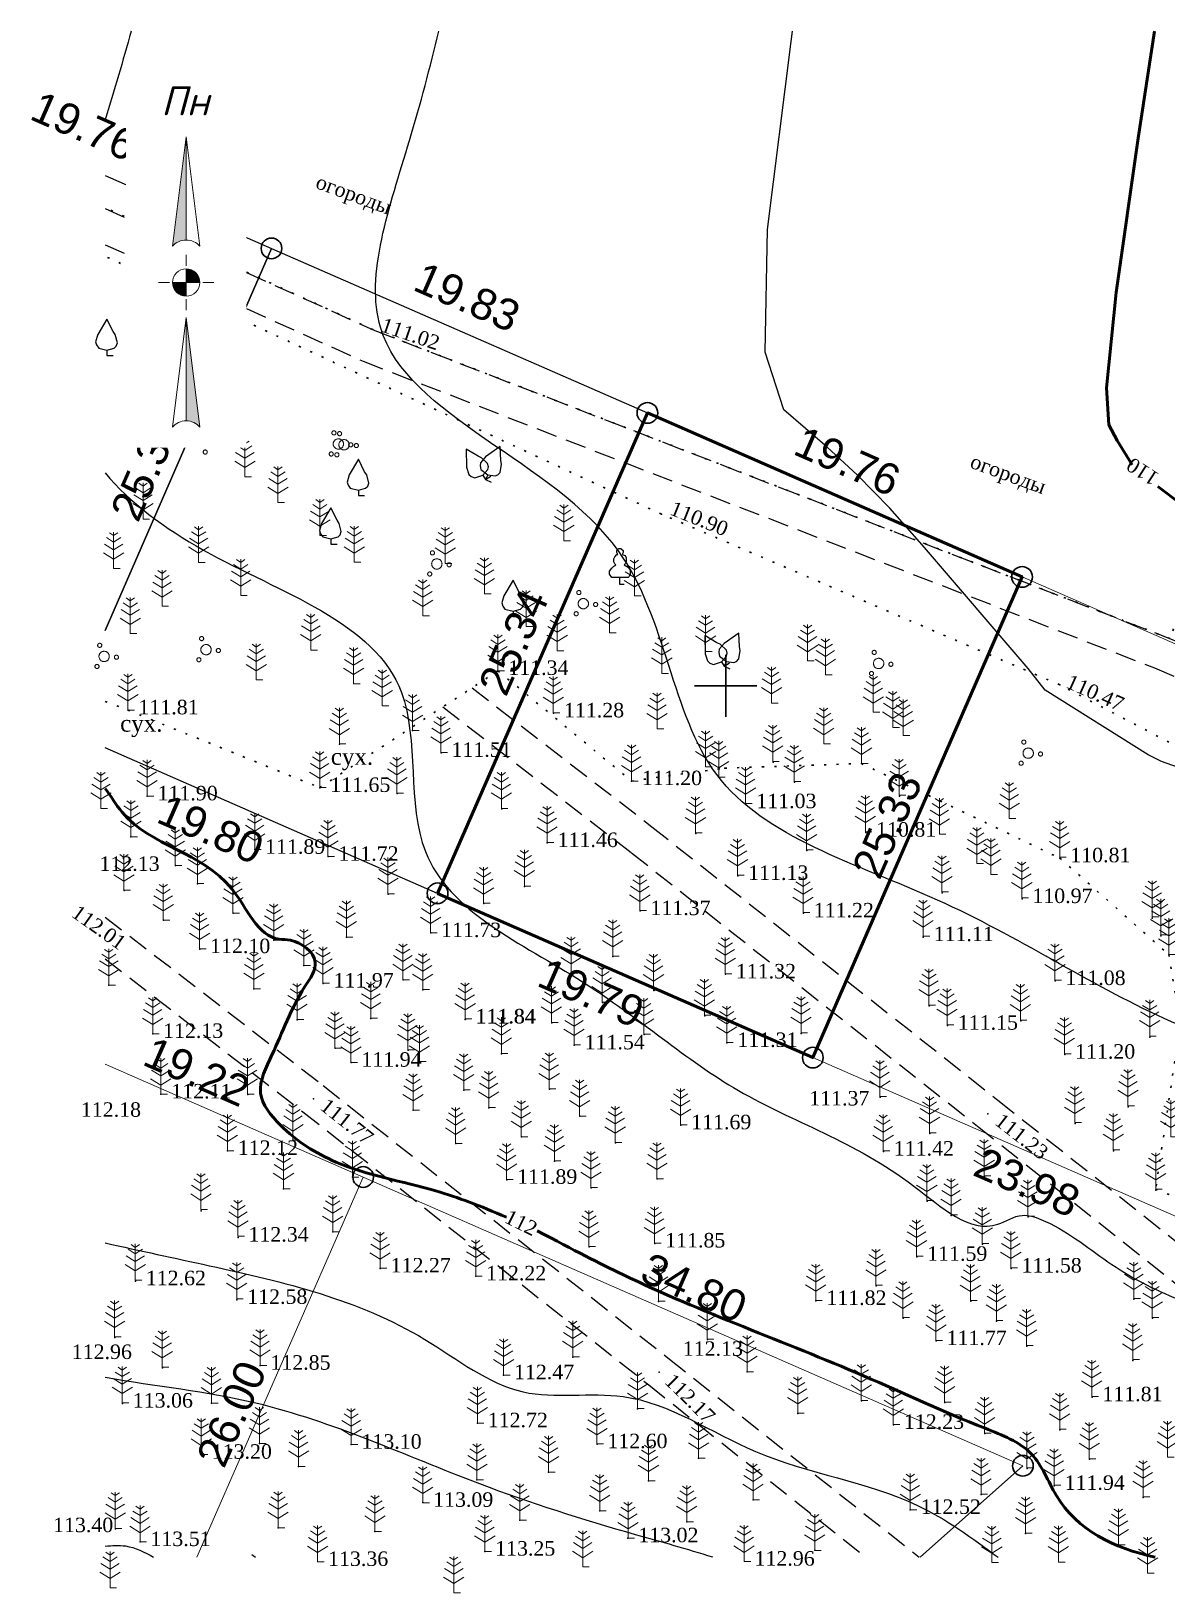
# Model space of a CAD drawing. Header units: millimetres. Extents: x 5405666.4 to 5405754.9, y 5525106.2 to 5525181.6.
# Drawn here: x 5405666.4 to 5405721.3, y 5525106.2 to 5525181.6 of the extents above; entities that cross this region are included whole.
import ezdxf
from ezdxf.enums import TextEntityAlignment as Align

# ---------------------------------------------------------------- set-up
doc = ezdxf.new("R2010")
doc.units = ezdxf.units.MM
doc.set_wipeout_variables(frame=1)
for name, pattern in [('DASHEDX2', [1.5, 1, -0.5]), ('HIDDEN', [0.5, 0, -0.5]), ('суцільна', [50, 50, 0])]:
    doc.linetypes.add(name, pattern=pattern)
for name, color, linetype, lineweight in [('#Лист (текст_ПН)', 250, 'Continuous', 0), ('#Штамп', 250, 'Continuous', 0), ('11900000', 1, 'Continuous', 30), ('Контур', 7, 'HIDDEN', 30), ('ТОЧКИ', 7, 'Continuous', 30), ('усл. знак', 7, 'суцільна', 20)]:
    doc.layers.add(name, color=color, linetype=linetype, lineweight=lineweight)
for name, color, linetype in [('SC007', 7, 'Continuous'), ('горизонтали', 42, 'Continuous'), ('дороги', 7, 'Continuous'), ('Ділянки_Межі', 10, 'Continuous'), ('надписи', 7, 'Continuous'), ('отметки', 7, 'Continuous'), ('промеры', 185, 'Continuous'), ('Растительность', 7, 'Continuous')]:
    doc.layers.add(name, color=color, linetype=linetype)
doc.styles.get("Standard").update_dxf_attribs({"font": 'arial.ttf'})
doc.styles.add('times', font='times.ttf')
doc.styles.add('Мой_Топо', font='isocpeui.ttf')

# ---------------------------------------------------------------- blocks, each defined once
blk = doc.blocks.new('A$C51FE15A3')
at = {"layer": 'Растительность', "color": 94, "lineweight": 0}
for points in [[(-0.201, 1.726), (0, 1.584), (0.201, 1.726)], [(0, 1.75), (0, 0), (0.319, 0)], [(-0.447, 1.172), (0, 0.895), (0.447, 1.172)], [(-0.343, 1.489), (0, 1.267), (0.343, 1.489)], [(-0.493, 0.753), (0, 0.444), (0.493, 0.753)]]:
    blk.add_lwpolyline(points, dxfattribs=at)
blk = doc.blocks.new('A$C72385B22')
at = {"layer": 'усл. знак'}
for centre, radius in [((0, 0), 0.625), ((-0.02, 1.49), 0.25), ((-1.29, -0.64), 0.25), ((1.28, -0.76), 0.25)]:
    blk.add_circle(centre, radius, dxfattribs=at)
blk = doc.blocks.new('SYMBOL504')
at = {"layer": 'SC007'}
for points in [[(0, 4.375), (-1.125, 2.5), (-1.375, 1.625), (-1.25, 1.25), (-1, 0.875), (0, 0.625), (0.875, 0.875), (1.125, 1.125), (1.25, 1.5), (1, 2.5), (0.75, 2.875), (0, 4.375)], [(0, 0.625), (0, 0), (0.75, 0)]]:
    blk.add_lwpolyline(points, dxfattribs=at)
blk = doc.blocks.new('A$C2ACB5305')
at = {"layer": 'Растительность'}
blk.add_lwpolyline([(0.2, 0), (0.2, 0), (0, 0), (0, 0.35), (-0.4, 0.35), (-0.5, 0.5), (-0.5, 0.65), (-0.4, 0.8), (-0.3, 0.9), (-0.2, 0.95), (-0.25, 1), (-0.3, 1.1), (-0.3, 1.25), (-0.25, 1.35), (-0.15, 1.45), (-0.1, 1.45), (-0.15, 1.55), (-0.15, 1.65), (-0.05, 1.75), (0.05, 1.75), (0.15, 1.65), (0.15, 1.55), (0.1, 1.45), (0.25, 1.4), (0.3, 1.3), (0.3, 1.1), (0.25, 1), (0.2, 0.95), (0.4, 0.85), (0.5, 0.7), (0.5, 0.5), (0.45, 0.4), (0.4, 0.35), (0, 0.35)], dxfattribs=at)
blk = doc.blocks.new('*U5')
at = {"color": 0}
for points in [[(-0.113, 0), (-0.109, -0.029), (-0.097, -0.056)], [(-0.113, 0), (-0.097, -0.056), (0, 0)], [(-0.097, -0.056), (0, -0.113), (0, 0)], [(-0.097, -0.056), (-0.08, -0.08), (-0.056, -0.097)], [(-0.097, -0.056), (-0.056, -0.097), (0, -0.113)], [(-0.056, -0.097), (-0.029, -0.109), (0, -0.113)]]:
    blk.add_solid(points, dxfattribs=at)
blk = doc.blocks.new('*U6')
at = {"color": 0}
for points in [[(0, 0), (0.097, 0.056), (0, 0.113)], [(0.097, 0.056), (0.029, 0.109), (0, 0.113)], [(0, 0), (0.113, 0), (0.097, 0.056)], [(0.097, 0.056), (0.056, 0.097), (0.029, 0.109)], [(0.097, 0.056), (0.08, 0.08), (0.056, 0.097)], [(0.113, 0), (0.109, 0.029), (0.097, 0.056)]]:
    blk.add_solid(points, dxfattribs=at)
blk = doc.blocks.new('*U7')
at = {"color": 0}
for points in [[(0, -1.136), (0.021, -1.138), (0, -0.288)], [(0.021, -1.138), (0.042, -1.142), (0, -0.288)], [(0.042, -1.142), (0.062, -1.15), (0, -0.288)], [(0.062, -1.15), (0.081, -1.16), (0, -0.288)], [(0.081, -1.16), (0.098, -1.173), (0, -0.288)], [(0.098, -1.173), (0.113, -1.188), (0, -0.288)]]:
    blk.add_solid(points, dxfattribs=at)
blk = doc.blocks.new('*U8')
at = {"color": 0}
for points in [[(-0.113, 0.297), (-0.098, 0.312), (0, 1.197)], [(-0.098, 0.312), (-0.081, 0.325), (0, 1.197)], [(-0.081, 0.325), (-0.062, 0.335), (0, 1.197)], [(-0.062, 0.335), (-0.042, 0.343), (0, 1.197)], [(-0.042, 0.343), (-0.021, 0.347), (0, 1.197)], [(-0.021, 0.347), (0, 0.349), (0, 1.197)]]:
    blk.add_solid(points, dxfattribs=at)
blk = doc.blocks.new('#Північ')
at = {"color": 7}
blk.add_wipeout([(-2.901, 10.635), (2.901, 10.635), (2.901, -7.981), (-2.901, -7.981)], dxfattribs=at).dxf.layer = '#Лист (текст_ПН)'
at = {"layer": '#Лист (текст_ПН)'}
for p, q in [((-0.663, 1.748), (0, 7.043)), ((0, 7.043), (0, 2.052)), ((0, 7.043), (0.663, 1.748)), ((0, 1.337), (0, 0.807)), ((-1.337, 0), (-0.807, 0)), ((-0.662, 0), (0.662, 0)), ((0, 0.662), (0, -0.662)), ((1.337, 0), (0.807, 0)), ((0, -1.337), (0, -0.807)), ((-0.663, -6.99), (0, -1.695)), ((0, -1.695), (0.663, -6.99)), ((0, -1.695), (0, -6.686))]:
    blk.add_line(p, q, dxfattribs=at)
at = {"layer": '#Лист (текст_ПН)', "flags": 128}
for points in [[(0, 7.043), (-0.663, 1.748, -0.218585), (0, 2.052)], [(0, 0), (-0.662, 0, 0.414214), (0, -0.662)]]:
    blk.add_lwpolyline(points, format="xyb", close=True, dxfattribs=at)
at = {"layer": '#Лист (текст_ПН)'}
blk.add_circle((0, 0), 0.662, dxfattribs=at)
for centre in [(0, 1.178), (0, -7.56)]:
    blk.add_arc(centre, 0.874, 40.67981, 139.32019, dxfattribs=at)
at = {"layer": '#Лист (текст_ПН)', "xscale": 5.883850111352785, "yscale": 5.883850111352785, "zscale": 5.883850111352785}
for name in ['*U8', '*U5', '*U6', '*U7']:
    blk.add_blockref(name, (0, 0), dxfattribs=at)
at = {"layer": '#Лист (текст_ПН)', "style": 'Мой_Топо'}
blk.add_text('Пн', height=1.4, dxfattribs=at).set_placement((-1.217, 8.077))

msp = doc.modelspace()

# ---------------------------------------------------------------- linework, layer by layer
at = {"layer": '11900000', "color": 7}
for points in [[(5405700, 5525148.5, 0), (5405700, 5525151.5, 0)], [(5405700, 5525148.5, 0), (5405700, 5525151.5, 0)], [(5405698.5, 5525150, 0), (5405701.5, 5525150, 0)], [(5405698.5, 5525150, 0), (5405701.5, 5525150, 0)]]:
    msp.add_polyline3d(points, dxfattribs=at)
at = {"layer": 'горизонтали', "color": 32}
msp.add_polyline3d([(5405722.107, 5525145.972, 110.5), (5405721.057, 5525146.342, 110.5), (5405720.417, 5525146.662, 110.5), (5405715.437, 5525149.792, 110.5), (5405714.617, 5525150.832, 110.5), (5405709.607, 5525156.692, 110.5), (5405707.927, 5525158.582, 110.5), (5405706.357, 5525160.202, 110.5), (5405704.897, 5525161.542, 110.5), (5405702.807, 5525163.342, 110.5), (5405701.907, 5525166.122, 110.5), (5405702.027, 5525172.062, 110.5), (5405703.157, 5525181.142, 110.5), (5405703.232, 5525181.637, 110.5)], dxfattribs=at)
at = {"layer": 'горизонтали', "color": 32, "lineweight": 50}
for points in [[(5405719.643, 5525160.68, 110), (5405718.92, 5525161.865, 110), (5405718.517, 5525162.622, 110), (5405718.397, 5525164.402, 110), (5405718.867, 5525169.012, 110), (5405719.937, 5525176.462, 110), (5405720.727, 5525181.637, 110)], [(5405752.759, 5525150.939, 110), (5405751.877, 5525151.022, 110), (5405748.957, 5525151.342, 110), (5405746.387, 5525151.722, 110), (5405744.167, 5525152.162, 110), (5405739.337, 5525153.282, 110), (5405738.137, 5525153.592, 110), (5405737.507, 5525153.802, 110), (5405736.587, 5525154.202, 110), (5405733.387, 5525155.112, 110), (5405724.877, 5525157.332, 110), (5405723.667, 5525157.712, 110), (5405723.107, 5525157.962, 110), (5405720.88, 5525159.636, 110)]]:
    msp.add_polyline3d(points, dxfattribs=at)
at = {"layer": 'горизонтали', "color": 32}
msp.add_open_spline([(5405671.272, 5525181.637), (5405670.876, 5525180.207), (5405670.439, 5525178.776), (5405670.015, 5525177.36)], degree=3, dxfattribs=at)
for points, knots in [([(5405754.079, 5525121.933), (5405753.697, 5525121.993), (5405749.577, 5525122.743), (5405742.571, 5525125.92), (5405732.24, 5525130.268), (5405720.867, 5525133.32), (5405710.85, 5525140.13), (5405697.553, 5525143.874), (5405696.935, 5525159.369), (5405680.523, 5525164.171), (5405684.409, 5525174.955), (5405685.721, 5525179.896), (5405686.131, 5525181.637)], [50.654359, 50.654359, 50.654359, 50.654359, 51.831951, 63.395984, 73.229426, 85.695254, 98.056517, 110.325842, 122.1396, 137.918447, 147.058337, 152.106041, 152.106041, 152.106041, 152.106041]), ([(5405670.015, 5525160.288), (5405671.197, 5525158.86), (5405676.214, 5525155.159), (5405686.057, 5525152.194), (5405683.856, 5525140.284), (5405693.398, 5525136.153), (5405700.485, 5525129.751), (5405707.53, 5525127.613), (5405712.16, 5525123.155), (5405714.208, 5525124.574), (5405716.219, 5525123.916), (5405718.389, 5525122.05), (5405723.062, 5525119.538), (5405728.777, 5525118.969), (5405734.344, 5525115.89), (5405739.893, 5525112.392), (5405744.991, 5525116.172), (5405747.473, 5525114.938), (5405748.093, 5525114.566)], [85.474274, 85.474274, 85.474274, 85.474274, 91.416886, 103.203288, 110.981143, 120.846627, 130.028893, 139.680741, 144.136834, 145.394523, 146.321009, 150.142365, 154.015644, 162.033534, 166.785942, 173.37784, 179.697916, 181.81455, 181.81455, 181.81455, 181.81455]), ([(5405670.015, 5525123.078), (5405671.691, 5525122.702), (5405676.943, 5525121.581), (5405684.025, 5525119.942), (5405689.831, 5525115.172), (5405695.924, 5525116.342), (5405701.643, 5525112.203), (5405708.415, 5525111.354), (5405711.911, 5525108.817), (5405713.165, 5525107.884)], [235.141097, 235.141097, 235.141097, 235.141097, 240.307675, 251.306516, 256.6977, 261.523915, 268.451351, 276.71451, 281.360056, 281.360056, 281.360056, 281.360056]), ([(5405699.372, 5525107.884), (5405698.145, 5525108.281), (5405694.309, 5525109.313), (5405686.956, 5525111.649), (5405678.725, 5525115.519), (5405672.457, 5525116.141), (5405670.015, 5525116.571)], [91.349681, 91.349681, 91.349681, 91.349681, 95.204411, 103.125935, 114.626248, 122.035135, 122.035135, 122.035135, 122.035135]), ([(5405670.015, 5525108.415), (5405670.35, 5525108.462), (5405671.171, 5525108.5), (5405671.918, 5525108.152), (5405672.354, 5525107.884)], [174.748639, 174.748639, 174.748639, 174.748639, 175.757786, 177.266735, 177.266735, 177.266735, 177.266735])]:
    msp.add_open_spline(points, degree=3, knots=knots, dxfattribs=at)
at = {"layer": 'горизонтали', "color": 32, "lineweight": 50}
for points, knots in [([(5405689.415, 5525124.321), (5405688.103, 5525124.879), (5405685.506, 5525125.878), (5405681.593, 5525126.517), (5405678.78, 5525128.29), (5405677.14, 5525130.319), (5405678.433, 5525132.778), (5405679.078, 5525134.709), (5405680.581, 5525136.764), (5405679.317, 5525137.765), (5405677.461, 5525137.677), (5405675.933, 5525141.885), (5405671.708, 5525142.275), (5405670.284, 5525144.673), (5405670.015, 5525145.043)], [105.96729, 105.96729, 105.96729, 105.96729, 109.295341, 114.328997, 117.562212, 119.373022, 121.295181, 124.95847, 126.253236, 127.841823, 128.392206, 131.73989, 138.209537, 139.576328, 139.576328, 139.576328, 139.576328]), ([(5405720.759, 5525107.884), (5405718.727, 5525108.35), (5405716.329, 5525109.488), (5405714.976, 5525113.194), (5405711.236, 5525114.575), (5405704.875, 5525117.577), (5405697.616, 5525120.155), (5405692.726, 5525122.699), (5405690.888, 5525123.666)], [69.448498, 69.448498, 69.448498, 69.448498, 75.497944, 77.821129, 80.385824, 86.790674, 99.397783, 103.251958, 103.251958, 103.251958, 103.251958])]:
    msp.add_open_spline(points, degree=3, knots=knots, dxfattribs=at)
at = {"layer": 'дороги', "color": 7, "linetype": 'DASHEDX2'}
for points, elevation in [([(5405670.015, 5525173.063), (5405682.958, 5525167.213), (5405721.49, 5525152.274), (5405752.759, 5525138.865)], 112.445), ([(5405670.015, 5525171.316), (5405682.485, 5525165.684), (5405720.729, 5525150.864), (5405752.759, 5525137.124)], 112.445), ([(5405687.744, 5525149.908), (5405696.433, 5525143.19), (5405713.157, 5525129.977), (5405729.707, 5525116.847), (5405734.802, 5525112.798)], 110.99), ([(5405686.328, 5525148.98), (5405695.447, 5525141.93), (5405712.163, 5525128.723), (5405728.713, 5525115.593), (5405733.391, 5525111.875)], 110.99), ([(5405670.015, 5525138.827), (5405680.553, 5525130.68), (5405697.277, 5525117.467), (5405709.356, 5525107.884)], 111.93), ([(5405670.015, 5525136.805), (5405679.567, 5525129.42), (5405696.283, 5525116.213), (5405706.782, 5525107.884)], 111.93), ([(5405677.108, 5525108.015), (5405677.275, 5525107.884)], 113.227)]:
    msp.add_lwpolyline(points, dxfattribs=dict(at, elevation=elevation))
at = {"layer": 'Ділянки_Межі'}
for points in [[(5405670.015, 5525174.661), (5405678.053, 5525171.142), (5405670.015, 5525152.678)], [(5405670.015, 5525152.678), (5405678.053, 5525171.142), (5405696.219, 5525163.189), (5405686.078, 5525139.972), (5405670.015, 5525147.005)]]:
    msp.add_lwpolyline(points, dxfattribs=at)
at = {"layer": 'Ділянки_Межі', "lineweight": 50}
msp.add_lwpolyline([(5405686.078, 5525139.972), (5405696.219, 5525163.189), (5405714.323, 5525155.263), (5405704.21, 5525132.034)], close=True, dxfattribs=at)
at = {"layer": 'Ділянки_Межі', "lineweight": 0}
msp.add_lwpolyline([(5405704.21, 5525132.034), (5405714.323, 5525155.263), (5405746.996, 5525140.958), (5405726.179, 5525122.416)], close=True, dxfattribs=at)
for points in [[(5405670.015, 5525131.722), (5405682.482, 5525126.263), (5405674.436, 5525107.884)], [(5405674.436, 5525107.884), (5405682.482, 5525126.263), (5405714.361, 5525112.307), (5405709.396, 5525107.884)]]:
    msp.add_lwpolyline(points, dxfattribs=at)
at = {"layer": 'Контур', "color": 7, "linetype": 'HIDDEN'}
for points, elevation in [([(5405725.18, 5525162.314), (5405721.469, 5525152.282), (5405682.943, 5525167.219), (5405670.015, 5525173.109)], 109.33), ([(5405740.24, 5525135.193), (5405729.384, 5525143.092), (5405716.14, 5525150.05), (5405696.89, 5525158.3), (5405670.015, 5525170.755)], 110.644), ([(5405670.015, 5525149.249), (5405671.11, 5525148.83), (5405680.38, 5525145.08), (5405688.995, 5525150.728), (5405695.45, 5525145.401), (5405699.954, 5525146.023), (5405706.561, 5525146.246), (5405716.151, 5525141.673), (5405721.412, 5525137.016), (5405721.961, 5525133.634), (5405720.78, 5525125.68), (5405728.74, 5525122.39), (5405733.17, 5525122.42), (5405735.303, 5525126.49), (5405740.24, 5525135.193)], 112.419)]:
    msp.add_lwpolyline(points, dxfattribs=dict(at, elevation=elevation))
at = {"layer": 'отметки', "color": 7}
for p in [(5405682.943, 5525167.219, 111.016), (5405696.894, 5525158.303, 110.895), (5405688.995, 5525150.728, 111.345), (5405716.139, 5525150.051, 110.471), (5405671.121, 5525148.824, 111.813), (5405691.684, 5525148.675, 111.28), (5405684.868, 5525147.836, 111.537), (5405681.342, 5525147.177, 111.662), (5405686.249, 5525146.768, 111.515), (5405699.954, 5525146.023, 110.986), (5405702.289, 5525146.318, 110.947), (5405706.561, 5525146.246, 110.87), (5405695.45, 5525145.401, 111.197), (5405703.327, 5525145.339, 110.921), (5405672.045, 5525144.666, 111.896), (5405680.389, 5525145.072, 111.648), (5405684.118, 5525144.791, 111.456), (5405708.395, 5525144.673, 110.894), (5405689.175, 5525144.058, 111.413), (5405700.978, 5525144.288, 111.026), (5405706.768, 5525142.912, 110.813), (5405671.262, 5525142.705, 112.042), (5405691.378, 5525142.411, 111.459), (5405698.554, 5525142.86, 111.189), (5405677.243, 5525142.083, 111.891), (5405680.785, 5525141.746, 111.724), (5405703.926, 5525142.036, 111.103), (5405716.151, 5525141.673, 110.81), (5405673.407, 5525141.312, 112.039), (5405700.587, 5525140.821, 111.13), (5405670.929, 5525140.116, 112.086), (5405674.478, 5525140.439, 112.046), (5405683.694, 5525139.938, 111.7), (5405690.283, 5525140.307, 111.452), (5405710.465, 5525140.004, 110.975), (5405688.317, 5525139.475, 111.457), (5405695.862, 5525139.12, 111.375), (5405714.32, 5525139.704, 110.973), (5405672.826, 5525138.675, 112.102), (5405676.196, 5525139.012, 112.051), (5405703.753, 5525139.009, 111.224), (5405720.615, 5525138.773, 110.811), (5405678.163, 5525137.704, 111.997), (5405681.681, 5525137.848, 111.909), (5405685.748, 5525138.056, 111.729), (5405709.549, 5525137.861, 111.115), (5405721.025, 5525137.911, 110.958), (5405674.585, 5525137.282, 112.099), (5405694.553, 5525136.919, 111.362), (5405679.622, 5525136.485, 112.016), (5405692.539, 5525136.107, 111.512), (5405670.198, 5525135.531, 112.032), (5405677.202, 5525135.351, 112.071), (5405680.551, 5525135.62, 111.975), (5405684.41, 5525135.786, 111.889), (5405699.99, 5525136.06, 111.321), (5405715.919, 5525135.741, 111.084), (5405685.372, 5525135.311, 111.863), (5405694.04, 5525134.691, 111.49), (5405696.526, 5525135.269, 111.386), (5405679.295, 5525133.862, 111.979), (5405682.853, 5525133.93, 111.927), (5405687.404, 5525133.881, 111.837), (5405687.421, 5525133.886, 111.836), (5405698.988, 5525134.051, 111.349), (5405709.836, 5525134.533, 111.063), (5405672.311, 5525133.186, 112.13), (5405691.593, 5525133.714, 111.595), (5405696.053, 5525133.143, 111.505), (5405703.655, 5525133.201, 111.301), (5405710.717, 5525133.583, 111.153), (5405714.255, 5525133.803, 111.147), (5405681.129, 5525132.486, 111.969), (5405684.649, 5525132.398, 111.857), (5405692.682, 5525132.634, 111.544), (5405700.062, 5525132.748, 111.314), (5405720.501, 5525133.02, 111.066), (5405681.896, 5525131.794, 111.943), (5405685.208, 5525131.84, 111.873), (5405689.165, 5525132.216, 111.798), (5405716.383, 5525132.182, 111.201), (5405672.707, 5525130.259, 112.107), (5405676.901, 5525130.251, 112.031), (5405680.075, 5525130.043, 111.77), (5405687.349, 5525130.459, 111.692), (5405691.485, 5525130.504, 111.691), (5405707.468, 5525130.124, 111.375), (5405684.897, 5525129.492, 111.95), (5405688.557, 5525129.614, 111.766), (5405712.673, 5525129.311, 111.231), (5405719.451, 5525129.662, 111.18), (5405692.948, 5525129.197, 111.729), (5405697.833, 5525128.771, 111.685), (5405716.88, 5525128.85, 111.277), (5405679.099, 5525128.039, 112.013), (5405686.96, 5525127.875, 111.852), (5405690.128, 5525128.197, 111.784), (5405694.668, 5525127.918, 111.701), (5405709.861, 5525128.364, 111.317), (5405675.925, 5525127.531, 112.123), (5405691.731, 5525127.036, 111.824), (5405707.623, 5525127.498, 111.416), (5405718.736, 5525127.534, 111.254), (5405712.507, 5525126.288, 111.408), (5405678.635, 5525125.686, 112.07), (5405681.972, 5525126.254, 112.014), (5405689.422, 5525126.134, 111.888), (5405693.498, 5525125.739, 111.869), (5405696.693, 5525126.169, 111.783), (5405720.783, 5525125.635, 111.308), (5405709.731, 5525125.094, 111.531), (5405674.652, 5525124.632, 112.37), (5405710.901, 5525124.405, 111.499), (5405714.611, 5525124.334, 111.502), (5405676.44, 5525123.343, 112.343), (5405681.018, 5525123.612, 112.17), (5405693.4, 5525122.891, 111.946), (5405696.576, 5525123.057, 111.847), (5405712.412, 5525123.024, 111.541), (5405683.308, 5525121.849, 112.269), (5405709.237, 5525122.413, 111.589), (5405713.797, 5525121.845, 111.58), (5405671.478, 5525121.233, 112.621), (5405687.921, 5525121.468, 112.215), (5405707.274, 5525121.01, 111.715), (5405676.378, 5525120.332, 112.585), (5405696.761, 5525120.247, 112.041), (5405704.363, 5525120.279, 111.823), (5405711.847, 5525120.265, 111.654), (5405719.728, 5525120.353, 111.553), (5405708.579, 5525119.447, 111.682), (5405713.093, 5525119.3, 111.664), (5405720.618, 5525119.441, 111.545), (5405670.48, 5525118.502, 112.848), (5405699.114, 5525118.409, 112.133), (5405710.174, 5525118.341, 111.775), (5405714.556, 5525118.085, 111.668), (5405692.615, 5525117.563, 112.477), (5405719.675, 5525117.399, 111.576), (5405672.781, 5525117.045, 112.924), (5405677.497, 5525117.151, 112.845), (5405689.269, 5525116.692, 112.474), (5405696.79, 5525116.83, 112.175), (5405701.039, 5525116.84, 112.253), (5405670.847, 5525115.319, 113.065), (5405675.148, 5525115.327, 113.042), (5405695.738, 5525115.063, 112.541), (5405706.556, 5525115.445, 112.1), (5405710.597, 5525115.364, 111.939), (5405717.702, 5525115.627, 111.806), (5405688, 5525114.371, 112.718), (5405703.483, 5525114.84, 112.337), (5405708.111, 5525114.291, 112.23), (5405712.517, 5525113.865, 112.011), (5405716.151, 5525114.046, 111.82), (5405674.663, 5525112.847, 113.203), (5405677.47, 5525113.385, 113.066), (5405681.9, 5525113.332, 113.097), (5405693.782, 5525113.357, 112.602), (5405679.356, 5525112.278, 113.122), (5405691.445, 5525111.996, 112.836), (5405698.694, 5525112.672, 112.577), (5405714.572, 5525112.179, 112.097), (5405717.58, 5525112.623, 111.873), (5405687.98, 5525111.634, 112.992), (5405696.27, 5525111.578, 112.73), (5405715.879, 5525111.344, 111.936), (5405685.363, 5525110.525, 113.09), (5405701.321, 5525110.657, 112.657), (5405712.349, 5525110.918, 112.334), (5405720.18, 5525110.781, 111.98), (5405690.052, 5525109.683, 113.067), (5405693.913, 5525110.126, 112.914), (5405708.921, 5525110.181, 112.519), (5405670.506, 5525109.256, 113.393), (5405678.374, 5525109.307, 113.281), (5405683.046, 5525109.129, 113.234), (5405698.119, 5525109.602, 112.888), (5405714.494, 5525109.042, 112.42), (5405671.703, 5525108.628, 113.514), (5405688.359, 5525108.167, 113.248), (5405695.276, 5525108.811, 113.022), (5405704.3, 5525108.224, 112.808), (5405718.99, 5525108.462, 112.256)]:
    msp.add_point(p, dxfattribs=at)
at = {"layer": 'ТОЧКИ'}
for centre in [(5405678.053, 5525171.142), (5405696.219, 5525163.189, 107.24), (5405714.323, 5525155.263), (5405686.075, 5525139.973), (5405704.21, 5525132.034), (5405682.482, 5525126.263, 107.24), (5405714.361, 5525112.307)]:
    msp.add_circle(centre, 0.5, dxfattribs=at)

# ---------------------------------------------------------------- block references
at = {"layer": 'Растительность', "color": 7, "xscale": 0.400000000372529, "yscale": 0.400000000372529, "zscale": 0.400000000372529}
for p in [(5405670.102, 5525165.973, 111.224), (5405682.251, 5525159.199, 112.419), (5405680.925, 5525156.853, 112.419), (5405689.727, 5525153.355, 112.419)]:
    msp.add_blockref('SYMBOL504', p, dxfattribs=at)
at = {"layer": 'Растительность', "color": 7}
for name, p in [('A$C51FE15A3', (5405673.141, 5525162.938, 112.419)), ('A$C51FE15A3', (5405676.765, 5525160.105, 112.419)), ('A$C51FE15A3', (5405678.365, 5525158.854, 112.419)), ('A$C51FE15A3', (5405671.843, 5525158.062, 111.537)), ('A$C51FE15A3', (5405680.389, 5525157.272, 112.419)), ('A$C51FE15A3', (5405692.18, 5525157.011, 112.419)), ('A$C51FE15A3', (5405670.421, 5525155.675, 111.66)), ('A$C51FE15A3', (5405674.529, 5525155.962, 111.537)), ('A$C51FE15A3', (5405682.052, 5525155.972, 112.419)), ('A$C51FE15A3', (5405686.45, 5525155.917, 112.419)), ('A$C2ACB5305', (5405694.89, 5525154.892, 112.419)), ('A$C51FE15A3', (5405676.562, 5525154.373, 111.537)), ('A$C51FE15A3', (5405688.341, 5525154.439, 112.419)), ('A$C51FE15A3', (5405695.591, 5525154.344, 112.419)), ('A$C51FE15A3', (5405672.761, 5525153.845, 111.66)), ('A$C51FE15A3', (5405685.361, 5525153.386, 112.419)), ('A$C51FE15A3', (5405671.229, 5525152.522, 112.419)), ('A$C51FE15A3', (5405690.358, 5525152.862, 112.419)), ('A$C51FE15A3', (5405694.393, 5525152.567, 110.947)), ('A$C51FE15A3', (5405679.95, 5525151.725, 111.537)), ('A$C51FE15A3', (5405691.855, 5525151.692, 112.419)), ('A$C51FE15A3', (5405699.026, 5525151.659, 112.419)), ('A$C51FE15A3', (5405703.954, 5525151.207, 112.419)), ('A$C51FE15A3', (5405677.315, 5525150.286, 111.66)), ('A$C51FE15A3', (5405688.995, 5525150.728, 112.419)), ('A$C51FE15A3', (5405696.914, 5525150.597, 110.947)), ('A$C51FE15A3', (5405704.819, 5525150.531, 112.419)), ('A$C51FE15A3', (5405682.022, 5525150.105, 111.537)), ('A$C51FE15A3', (5405671.11, 5525148.83, 112.419)), ('A$C51FE15A3', (5405683.401, 5525149.028, 111.537)), ('A$C51FE15A3', (5405691.67, 5525148.7, 111.28)), ('A$C51FE15A3', (5405702.217, 5525149.165, 112.419)), ('A$C51FE15A3', (5405707.131, 5525148.724, 112.419)), ('A$C51FE15A3', (5405696.684, 5525147.917, 112.419)), ('A$C51FE15A3', (5405708.075, 5525147.986, 112.419)), ('A$C51FE15A3', (5405681.33, 5525147.19, 111.66)), ('A$C51FE15A3', (5405684.868, 5525147.836, 111.537)), ('A$C51FE15A3', (5405704.738, 5525147.194, 112.419)), ('A$C51FE15A3', (5405708.578, 5525147.593, 112.419)), ('A$C51FE15A3', (5405686.24, 5525146.78, 111.51)), ('A$C51FE15A3', (5405699.032, 5525146.082, 112.419)), ('A$C51FE15A3', (5405702.27, 5525146.35, 110.95)), ('A$C51FE15A3', (5405706.561, 5525146.246, 112.419)), ('A$C51FE15A3', (5405680.38, 5525145.08, 112.419)), ('A$C51FE15A3', (5405695.45, 5525145.401, 112.419)), ('A$C51FE15A3', (5405699.662, 5525145.589, 112.419)), ('A$C51FE15A3', (5405703.31, 5525145.38, 110.92)), ('A$C51FE15A3', (5405672.04, 5525144.67, 111.9)), ('A$C51FE15A3', (5405684.11, 5525144.81, 111.46)), ('A$C51FE15A3', (5405700.96, 5525144.32, 111.02)), ('A$C51FE15A3', (5405708.38, 5525144.71, 110.89)), ('A$C51FE15A3', (5405669.81, 5525144.08, 112.04)), ('A$C51FE15A3', (5405689.16, 5525144.08, 111.41)), ('A$C51FE15A3', (5405713.705, 5525143.585, 112.419)), ('A$C51FE15A3', (5405671.26, 5525142.71, 112.04)), ('A$C51FE15A3', (5405698.54, 5525142.89, 111.19)), ('A$C51FE15A3', (5405706.75, 5525142.95, 110.81)), ('A$C51FE15A3', (5405710.326, 5525142.826, 110.973)), ('A$C51FE15A3', (5405677.24, 5525142.09, 111.89)), ('A$C51FE15A3', (5405691.37, 5525142.43, 111.46)), ('A$C51FE15A3', (5405703.91, 5525142.07, 111.1)), ('A$C51FE15A3', (5405673.4, 5525141.32, 112.04)), ('A$C51FE15A3', (5405680.78, 5525141.76, 111.72)), ('A$C51FE15A3', (5405712.138, 5525141.41, 110.973)), ('A$C51FE15A3', (5405716.14, 5525141.72, 110.81)), ('A$C51FE15A3', (5405674.47, 5525140.44, 112.05)), ('A$C51FE15A3', (5405700.57, 5525140.85, 111.13)), ('A$C51FE15A3', (5405712.815, 5525140.88, 110.973)), ('A$C51FE15A3', (5405670.92, 5525140.12, 112.09)), ('A$C51FE15A3', (5405683.68, 5525139.95, 111.7)), ('A$C51FE15A3', (5405690.27, 5525140.32, 111.45)), ('A$C51FE15A3', (5405710.45, 5525140.04, 110.97)), ('A$C51FE15A3', (5405714.31, 5525139.75, 110.97)), ('A$C51FE15A3', (5405676.19, 5525139.02, 112.05)), ('A$C51FE15A3', (5405688.3, 5525139.49, 111.46)), ('A$C51FE15A3', (5405695.85, 5525139.14, 111.37)), ('A$C51FE15A3', (5405703.74, 5525139.04, 111.22)), ('A$C51FE15A3', (5405672.82, 5525138.68, 112.1)), ('A$C51FE15A3', (5405720.61, 5525138.83, 110.81)), ('A$C51FE15A3', (5405678.16, 5525137.71, 112)), ('A$C51FE15A3', (5405681.67, 5525137.86, 111.91)), ('A$C51FE15A3', (5405685.74, 5525138.07, 111.73)), ('A$C51FE15A3', (5405709.54, 5525137.9, 111.11)), ('A$C51FE15A3', (5405721.02, 5525137.96, 110.96)), ('A$C51FE15A3', (5405674.58, 5525137.29, 112.1)), ('A$C51FE15A3', (5405694.54, 5525136.94, 111.36)), ('A$C51FE15A3', (5405721.412, 5525137.016, 112.419)), ('A$C51FE15A3', (5405679.62, 5525136.49, 112.02)), ('A$C51FE15A3', (5405692.53, 5525136.12, 111.51)), ('A$C51FE15A3', (5405699.98, 5525136.09, 111.32)), ('A$C51FE15A3', (5405670.19, 5525135.54, 112.03)), ('A$C51FE15A3', (5405677.2, 5525135.36, 112.07)), ('A$C51FE15A3', (5405680.54, 5525135.63, 111.97)), ('A$C51FE15A3', (5405684.4, 5525135.79, 111.89)), ('A$C51FE15A3', (5405685.36, 5525135.32, 111.86)), ('A$C51FE15A3', (5405696.51, 5525135.29, 111.39)), ('A$C51FE15A3', (5405715.91, 5525135.78, 111.08)), ('A$C51FE15A3', (5405694.03, 5525134.71, 111.49)), ('A$C51FE15A3', (5405709.82, 5525134.57, 111.06)), ('A$C51FE15A3', (5405679.29, 5525133.87, 111.98)), ('A$C51FE15A3', (5405682.85, 5525133.94, 111.93)), ('A$C51FE15A3', (5405687.41, 5525133.9, 111.84)), ('A$C51FE15A3', (5405691.58, 5525133.73, 111.59)), ('A$C51FE15A3', (5405698.97, 5525134.08, 111.35)), ('A$C51FE15A3', (5405710.7, 5525133.62, 111.15)), ('A$C51FE15A3', (5405714.24, 5525133.84, 111.15)), ('A$C51FE15A3', (5405672.31, 5525133.19, 112.13)), ('A$C51FE15A3', (5405696.04, 5525133.16, 111.5)), ('A$C51FE15A3', (5405703.64, 5525133.23, 111.3)), ('A$C51FE15A3', (5405720.49, 5525133.07, 111.06)), ('A$C51FE15A3', (5405681.12, 5525132.49, 111.97)), ('A$C51FE15A3', (5405684.64, 5525132.41, 111.86)), ('A$C51FE15A3', (5405689.16, 5525132.23, 111.8)), ('A$C51FE15A3', (5405692.67, 5525132.65, 111.54)), ('A$C51FE15A3', (5405700.05, 5525132.77, 111.31)), ('A$C51FE15A3', (5405716.37, 5525132.22, 111.2)), ('A$C51FE15A3', (5405681.89, 5525131.8, 111.94)), ('A$C51FE15A3', (5405685.2, 5525131.85, 111.87)), ('A$C51FE15A3', (5405672.7, 5525130.26, 112.11)), ('A$C51FE15A3', (5405676.89, 5525130.26, 112.03)), ('A$C51FE15A3', (5405687.34, 5525130.47, 111.69)), ('A$C51FE15A3', (5405691.47, 5525130.52, 111.69)), ('A$C51FE15A3', (5405707.45, 5525130.15, 111.37)), ('A$C51FE15A3', (5405684.89, 5525129.5, 111.95)), ('A$C51FE15A3', (5405688.55, 5525129.63, 111.77)), ('A$C51FE15A3', (5405692.94, 5525129.21, 111.73)), ('A$C51FE15A3', (5405719.44, 5525129.71, 111.18)), ('A$C51FE15A3', (5405697.82, 5525128.79, 111.68)), ('A$C51FE15A3', (5405709.85, 5525128.4, 111.32)), ('A$C51FE15A3', (5405716.87, 5525128.89, 111.28)), ('A$C51FE15A3', (5405679.09, 5525128.04, 112.01)), ('A$C51FE15A3', (5405686.95, 5525127.88, 111.85)), ('A$C51FE15A3', (5405690.12, 5525128.21, 111.78)), ('A$C51FE15A3', (5405694.66, 5525127.93, 111.7)), ('A$C51FE15A3', (5405718.73, 5525127.58, 111.25)), ('A$C51FE15A3', (5405721.51, 5525128.21, 111.18)), ('A$C51FE15A3', (5405675.92, 5525127.53, 112.12)), ('A$C51FE15A3', (5405691.72, 5525127.05, 111.82)), ('A$C51FE15A3', (5405707.61, 5525127.53, 111.42)), ('A$C51FE15A3', (5405681.96, 5525126.26, 112.01)), ('A$C51FE15A3', (5405689.41, 5525126.14, 111.89)), ('A$C51FE15A3', (5405696.68, 5525126.18, 111.78)), ('A$C51FE15A3', (5405712.49, 5525126.32, 111.41)), ('A$C51FE15A3', (5405678.63, 5525125.69, 112.07)), ('A$C51FE15A3', (5405693.49, 5525125.75, 111.87)), ('A$C51FE15A3', (5405720.78, 5525125.68, 112.419)), ('A$C51FE15A3', (5405674.64, 5525124.69, 112.37)), ('A$C51FE15A3', (5405709.72, 5525125.12, 111.53)), ('A$C51FE15A3', (5405710.89, 5525124.44, 111.5)), ('A$C51FE15A3', (5405714.6, 5525124.37, 111.5)), ('A$C51FE15A3', (5405676.43, 5525123.4, 112.34)), ('A$C51FE15A3', (5405681.01, 5525123.62, 112.17)), ('A$C51FE15A3', (5405696.56, 5525123.07, 111.85)), ('A$C51FE15A3', (5405712.4, 5525123.05, 111.54)), ('A$C51FE15A3', (5405693.39, 5525122.9, 111.95)), ('A$C51FE15A3', (5405709.22, 5525122.44, 111.59)), ('A$C51FE15A3', (5405683.3, 5525121.85, 112.27)), ('A$C51FE15A3', (5405713.78, 5525121.88, 111.58)), ('A$C51FE15A3', (5405671.47, 5525121.28, 112.62)), ('A$C51FE15A3', (5405687.92, 5525121.47, 112.22)), ('A$C51FE15A3', (5405707.26, 5525121.03, 111.71)), ('A$C51FE15A3', (5405676.37, 5525120.38, 112.58)), ('A$C51FE15A3', (5405696.75, 5525120.26, 112.04)), ('A$C51FE15A3', (5405704.35, 5525120.3, 111.82)), ('A$C51FE15A3', (5405711.83, 5525120.29, 111.65)), ('A$C51FE15A3', (5405719.72, 5525120.39, 111.55)), ('A$C51FE15A3', (5405708.56, 5525119.47, 111.68)), ('A$C51FE15A3', (5405713.08, 5525119.33, 111.66)), ('A$C51FE15A3', (5405720.61, 5525119.48, 111.54)), ('A$C51FE15A3', (5405670.47, 5525118.54, 112.85)), ('A$C51FE15A3', (5405699.11, 5525118.42, 112.13)), ('A$C51FE15A3', (5405710.16, 5525118.36, 111.77)), ('A$C51FE15A3', (5405714.54, 5525118.12, 111.67)), ('A$C51FE15A3', (5405672.77, 5525117.08, 112.92)), ('A$C51FE15A3', (5405677.5, 5525117.15, 112.85)), ('A$C51FE15A3', (5405692.61, 5525117.57, 112.48)), ('A$C51FE15A3', (5405719.67, 5525117.44, 111.57)), ('A$C51FE15A3', (5405689.27, 5525116.69, 112.47)), ('A$C51FE15A3', (5405701.03, 5525116.85, 112.25)), ('A$C51FE15A3', (5405717.69, 5525115.66, 111.8)), ('A$C51FE15A3', (5405670.84, 5525115.35, 113.06)), ('A$C51FE15A3', (5405675.15, 5525115.33, 113.04)), ('A$C51FE15A3', (5405695.74, 5525115.07, 112.54)), ('A$C51FE15A3', (5405703.48, 5525114.85, 112.34)), ('A$C51FE15A3', (5405706.55, 5525115.46, 112.1)), ('A$C51FE15A3', (5405710.58, 5525115.38, 111.94)), ('A$C51FE15A3', (5405688, 5525114.37, 112.72)), ('A$C51FE15A3', (5405708.1, 5525114.3, 112.23)), ('A$C51FE15A3', (5405716.14, 5525114.07, 111.82)), ('A$C51FE15A3', (5405677.47, 5525113.39, 113.07)), ('A$C51FE15A3', (5405681.9, 5525113.33, 113.1)), ('A$C51FE15A3', (5405693.78, 5525113.36, 112.6)), ('A$C51FE15A3', (5405712.51, 5525113.88, 112.01)), ('A$C51FE15A3', (5405674.66, 5525112.85, 113.2)), ('A$C51FE15A3', (5405698.69, 5525112.67, 112.58)), ('A$C51FE15A3', (5405717.57, 5525112.65, 111.87)), ('A$C51FE15A3', (5405721.35, 5525112.72, 111.81)), ('A$C51FE15A3', (5405679.36, 5525112.28, 113.12)), ('A$C51FE15A3', (5405691.44, 5525112, 112.84)), ('A$C51FE15A3', (5405714.56, 5525112.2, 112.1)), ('A$C51FE15A3', (5405687.98, 5525111.63, 112.99)), ('A$C51FE15A3', (5405696.27, 5525111.58, 112.73)), ('A$C51FE15A3', (5405715.87, 5525111.37, 111.93)), ('A$C51FE15A3', (5405685.36, 5525110.52, 113.09)), ('A$C51FE15A3', (5405701.32, 5525110.66, 112.66)), ('A$C51FE15A3', (5405708.92, 5525110.18, 112.52)), ('A$C51FE15A3', (5405712.34, 5525110.93, 112.33)), ('A$C51FE15A3', (5405720.17, 5525110.81, 111.98)), ('A$C51FE15A3', (5405690.05, 5525109.68, 113.07)), ('A$C51FE15A3', (5405693.91, 5525110.13, 112.91)), ('A$C51FE15A3', (5405698.12, 5525109.6, 112.89)), ('A$C51FE15A3', (5405670.5, 5525109.28, 113.39)), ('A$C51FE15A3', (5405678.37, 5525109.31, 113.28)), ('A$C51FE15A3', (5405683.05, 5525109.13, 113.23)), ('A$C51FE15A3', (5405695.28, 5525108.81, 113.02)), ('A$C51FE15A3', (5405714.49, 5525109.05, 112.42)), ('A$C51FE15A3', (5405671.7, 5525108.63, 113.51)), ('A$C51FE15A3', (5405688.36, 5525108.17, 113.25)), ('A$C51FE15A3', (5405704.3, 5525108.22, 112.81)), ('A$C51FE15A3', (5405718.98, 5525108.48, 112.25)), ('A$C51FE15A3', (5405680.28, 5525107.67, 113.36)), ('A$C51FE15A3', (5405693.09, 5525107.42, 113.16)), ('A$C51FE15A3', (5405700.89, 5525107.68, 112.96)), ('A$C51FE15A3', (5405712.86, 5525107.64, 112.51)), ('A$C51FE15A3', (5405716.08, 5525107.65, 112.38)), ('A$C51FE15A3', (5405670.25, 5525106.41, 113.59)), ('A$C51FE15A3', (5405720.39, 5525107.11, 112.3)), ('A$C51FE15A3', (5405686.86, 5525106.17, 113.37))]:
    msp.add_blockref(name, p, dxfattribs=at)
for p, xscale, yscale, zscale, rotation in [((5405688.398, 5525159.967, 113.865), 0.400000000372529, 0.400000000372529, 0.400000000372529, 336.2094203736417), ((5405688.398, 5525159.967, 112.419), 0.4000000003725291, 0.4000000003725291, 0.4000000003725291, 32.51364330980112), ((5405699.932, 5525150.951, 110.973), 0.4000000003725291, 0.4000000003725291, 0.4000000003725291, 32.51364330980112), ((5405699.932, 5525150.951, 112.419), 0.400000000372529, 0.400000000372529, 0.400000000372529, 336.2094203736417)]:
    msp.add_blockref('SYMBOL504', p, dxfattribs=dict(at, xscale=xscale, yscale=yscale, zscale=zscale, rotation=rotation))
at = {"layer": 'усл. знак', "color": 7, "linetype": 'суцільна', "lineweight": 13, "xscale": 0.3999999998750298, "yscale": 0.3999999998750298, "zscale": 0.3999999998750298, "rotation": 265.3647753868261}
for p in [(5405674.76, 5525165.963), (5405675.195, 5525161.785), (5405681.284, 5525161.69), (5405681.556, 5525161.652), (5405686.041, 5525155.891), (5405693.12, 5525153.972), (5405669.963, 5525151.422), (5405674.889, 5525151.748), (5405707.39, 5525151.082), (5405714.621, 5525146.747)]:
    msp.add_blockref('A$C72385B22', p, dxfattribs=at)

# ---------------------------------------------------------------- texts
at = {"layer": 'горизонтали', "color": 32, "lineweight": 50, "style": 'times'}
for s, rotation, p in [('110', 146.90356, (5405720.616, 5525159.623, 181.067)), ('112', 333.33908, (5405689.564, 5525124.726, 181.067))]:
    msp.add_text(s, height=0.7, rotation=rotation, dxfattribs=at).set_placement(p, align=Align.TOP_LEFT)
at = {"layer": 'надписи', "color": 7, "style": 'times'}
for p in [(5405670.738, 5525148.584, 111.861), (5405680.917, 5525146.983, 111.861)]:
    msp.add_text('сух.', height=0.8, dxfattribs=at).set_placement(p, align=Align.TOP_LEFT)
at = {"layer": 'отметки', "color": 7, "style": 'times'}
for s, rotation, p in [('огороды', 339.74095, (5405680.37, 5525174.733, 170.061)), ('111.02', 341.10783, (5405683.504, 5525167.812, 111.016)), ('огороды', 339.74095, (5405711.996, 5525161.223, 281.561)), ('110.90', 338.04399, (5405697.504, 5525158.952, 110.895)), ('110.47', 335.84836, (5405716.673, 5525150.584, 110.471)), ('112.01', 324.42124, (5405668.736, 5525139.458, 112.015)), ('111.77', 321.47056, (5405680.778, 5525130.123, 111.77)), ('111.23', 322.05829, (5405713.375, 5525129.398, 111.231)), ('112.17', 315.28347, (5405697.497, 5525116.833, 112.175))]:
    msp.add_text(s, height=0.7, rotation=rotation, dxfattribs=at).set_placement(p, align=Align.TOP_LEFT)
for s, p in [('111.34', (5405689.495, 5525151.228, 111.345)), ('111.81', (5405671.621, 5525149.324, 111.813)), ('111.28', (5405692.184, 5525149.175, 111.28)), ('111.51', (5405686.749, 5525147.268, 111.515)), ('111.20', (5405695.95, 5525145.901, 111.197)), ('111.90', (5405672.545, 5525145.166, 111.896)), ('111.65', (5405680.889, 5525145.572, 111.648)), ('111.03', (5405701.478, 5525144.788, 111.026)), ('111.46', (5405691.878, 5525142.911, 111.459)), ('110.81', (5405707.268, 5525143.412, 110.813)), ('111.89', (5405677.743, 5525142.583, 111.891)), ('111.72', (5405681.285, 5525142.246, 111.724)), ('110.81', (5405716.651, 5525142.173, 110.81)), ('112.13', (5405669.739, 5525141.758, 112.13)), ('111.13', (5405701.087, 5525141.321, 111.13)), ('110.97', (5405714.82, 5525140.204, 110.973)), ('111.37', (5405696.362, 5525139.62, 111.375)), ('111.22', (5405704.253, 5525139.509, 111.224)), ('111.73', (5405686.248, 5525138.556, 111.729)), ('111.11', (5405710.049, 5525138.361, 111.115)), ('112.10', (5405675.085, 5525137.782, 112.099)), ('111.97', (5405681.051, 5525136.12, 111.975)), ('111.32', (5405700.49, 5525136.56, 111.321)), ('111.08', (5405716.419, 5525136.241, 111.084)), ('111.84', (5405687.904, 5525134.381, 111.837)), ('111.84', (5405687.921, 5525134.386, 111.836)), ('111.15', (5405711.217, 5525134.083, 111.153)), ('112.13', (5405672.811, 5525133.686, 112.13)), ('111.54', (5405693.182, 5525133.134, 111.544)), ('111.31', (5405700.562, 5525133.248, 111.314)), ('111.20', (5405716.883, 5525132.682, 111.201)), ('111.94', (5405682.396, 5525132.294, 111.943)), ('112.11', (5405673.207, 5525130.759, 112.107)), ('111.37', (5405704.037, 5525130.42, 111.375)), ('112.18', (5405668.839, 5525129.873, 112.18)), ('111.69', (5405698.333, 5525129.271, 111.685)), ('112.12', (5405676.425, 5525128.031, 112.123)), ('111.42', (5405708.123, 5525127.998, 111.416)), ('111.89', (5405689.922, 5525126.634, 111.888)), ('112.34', (5405676.94, 5525123.843, 112.343)), ('111.85', (5405697.076, 5525123.557, 111.847)), ('111.59', (5405709.737, 5525122.913, 111.589)), ('112.62', (5405671.978, 5525121.733, 112.621)), ('112.27', (5405683.808, 5525122.349, 112.269)), ('112.22', (5405688.421, 5525121.968, 112.215)), ('111.58', (5405714.297, 5525122.345, 111.58)), ('112.58', (5405676.878, 5525120.832, 112.585)), ('111.82', (5405704.863, 5525120.779, 111.823)), ('111.77', (5405710.674, 5525118.841, 111.775)), ('112.96', (5405668.399, 5525118.169, 112.962)), ('112.13', (5405697.926, 5525118.321, 112.133)), ('112.85', (5405677.997, 5525117.651, 112.845)), ('112.47', (5405689.769, 5525117.192, 112.474)), ('113.06', (5405671.347, 5525115.819, 113.065)), ('111.81', (5405718.202, 5525116.127, 111.806)), ('112.72', (5405688.5, 5525114.871, 112.718)), ('112.23', (5405708.611, 5525114.791, 112.23)), ('113.10', (5405682.4, 5525113.832, 113.097)), ('112.60', (5405694.282, 5525113.857, 112.602)), ('113.20', (5405675.163, 5525113.347, 113.203)), ('111.94', (5405716.379, 5525111.844, 111.936)), ('113.09', (5405685.863, 5525111.025, 113.09)), ('112.52', (5405709.421, 5525110.681, 112.519)), ('113.40', (5405667.497, 5525109.799, 113.403)), ('113.51', (5405672.203, 5525109.128, 113.514)), ('113.02', (5405695.776, 5525109.311, 113.022)), ('113.36', (5405680.785, 5525108.167, 113.358)), ('113.25', (5405688.859, 5525108.667, 113.248)), ('112.96', (5405701.394, 5525108.182, 112.961))]:
    msp.add_text(s, height=0.7, dxfattribs=at).set_placement(p, align=Align.TOP_LEFT)
at = {"layer": 'промеры', "char_height": 1.5, "attachment_point": 1}
for s, insert, rotation in [('19.76', (5405666.897, 5525178.79), 336.35584), ('19.83', (5405685.414, 5525170.532), 336.35584), ('25.33', (5405670.223, 5525158.439), 66.37949), ('19.76', (5405703.788, 5525162.599), 336.35584), ('25.34', (5405688.006, 5525150.019, 107.24), 66.37949), ('25.33', (5405706.06, 5525141.166), 66.37949), ('19.80', (5405673.02, 5525144.811), 336.35584), ('19.79', (5405691.404, 5525136.905), 336.35584), ('19.22', (5405672.347, 5525133.088), 336.35584), ('23.98', (5405712.47, 5525127.752), 336.35584), ('34.80', (5405696.373, 5525122.656), 336.35584), ('26.00', (5405674.38, 5525112.724), 66.37949)]:
    msp.add_mtext(s, dxfattribs=dict(at, insert=insert, rotation=rotation))

# ---------------------------------------------------------------- next in the draw order: block references
at = {"layer": '#Штамп'}
msp.add_blockref('#Північ', (5405673.928, 5525169.494, 1041.873), dxfattribs=at)

doc.saveas('drawing.dxf')
